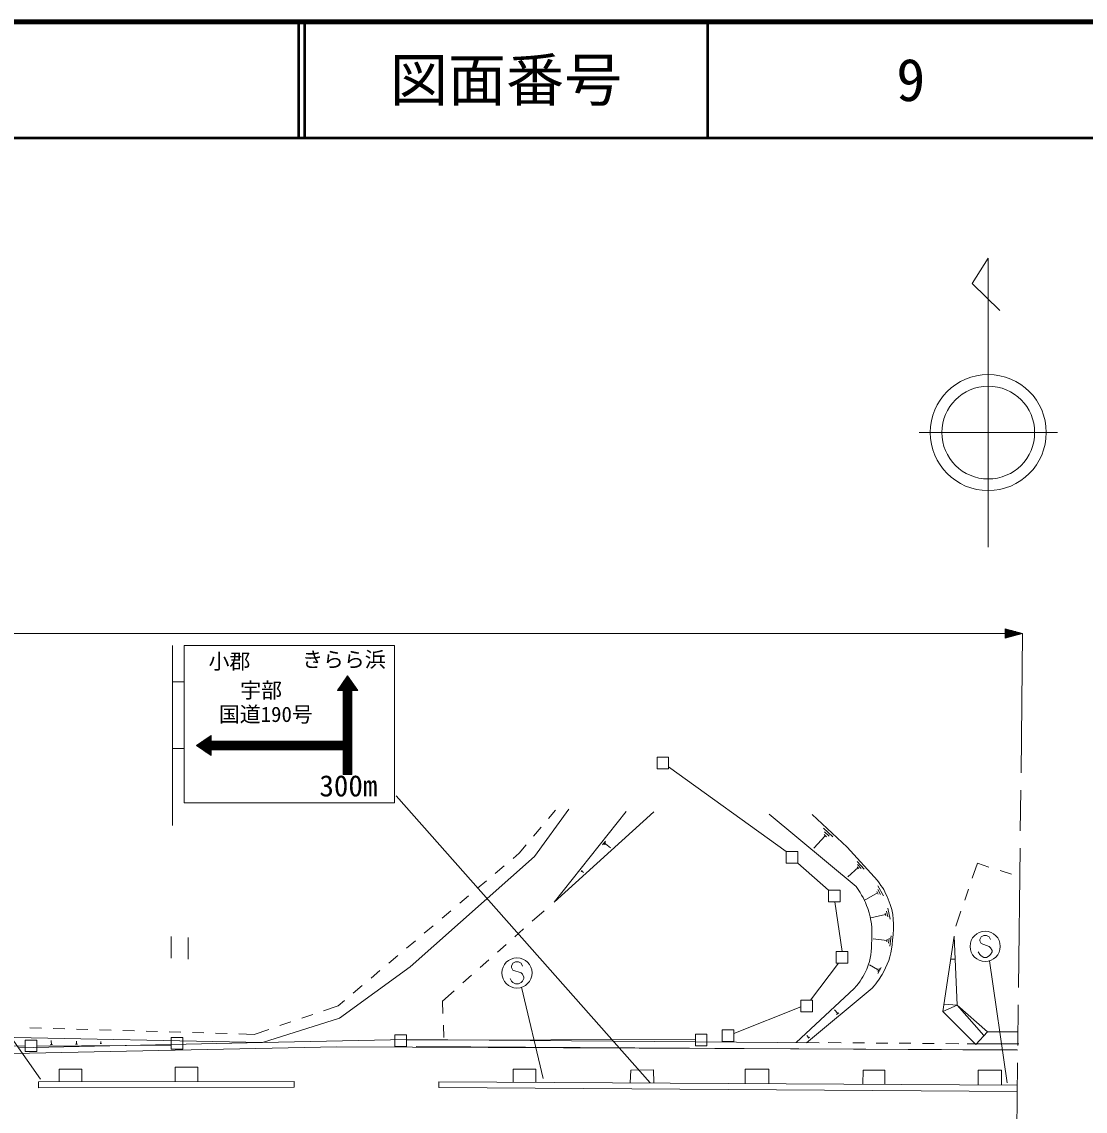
# Model space of a CAD drawing. Units: millimetres, scale not verified. Extents: x 40000 to 680000, y 20000 to 380000.
# Drawn here: x 484900 to 576528, y 286128 to 380000 of the extents above; entities that cross this region are included whole.
import ezdxf
from ezdxf.enums import TextEntityAlignment as Align

# ---------------------------------------------------------------- set-up
doc = ezdxf.new("R2010")
doc.units = ezdxf.units.MM
doc.header["$LTSCALE"] = 1000
doc.linetypes.add('CHAIN', pattern=[18.5, 12, -1.5, 3.5, -1.5])
for name, color, linetype, lineweight in [('M-BGD', 7, 'Continuous', 13), ('M-BMK', 2, 'CHAIN', 13), ('M-BMK-ROW', 30, 'Continuous', 13), ('M-BMK-SRVR', 3, 'Continuous', 13), ('M-STR-HTXT', 7, 'Continuous', 13), ('M-STR-STRC', 7, 'Continuous', 13), ('M-STR-STRD', 7, 'Continuous', 13), ('M-TTL', 2, 'Continuous', 140), ('M-TTL-LINE', 7, 'Continuous', 50)]:
    doc.layers.add(name, color=color, linetype=linetype, lineweight=lineweight)
doc.layers.add('M-TTL-TXT', color=7, linetype='Continuous')
doc.styles.add('ＭＳ ゴシック', font='')
doc.styles.get('ＭＳ ゴシック').set_extended_font_data('MS Gothic')

msp = doc.modelspace()

# ---------------------------------------------------------------- linework, layer by layer
at = {"layer": 'M-BGD'}
for p, q in [((529066, 308066), (532024, 312141)), ((530288, 311360), (530890, 312073)), ((530765, 304145), (536984, 311967)), ((530765, 304145), (539346, 311931)), ((556784, 305493), (549298, 311730)), ((528997, 309832), (529643, 310596)), ((554129, 309869), (553132, 308796)), ((553976, 310512), (554781, 309764)), ((554028, 309963), (554230, 309776)), ((554052, 310190), (554455, 309817)), ((527751, 308356), (528352, 309069)), ((534948, 309085), (535206, 309410)), ((535067, 309123), (535196, 309286)), ((535153, 309120), (535218, 309202)), ((535185, 309161), (535619, 308816)), ((518359, 298564), (529066, 308066)), ((527225, 307913), (527751, 308356)), ((525696, 306624), (526460, 307268)), ((556957, 307117), (556088, 306331)), ((556880, 307640), (557470, 306988)), ((556884, 307199), (557031, 307036)), ((556919, 307379), (557214, 307053)), ((566794, 306201), (567238, 307488)), ((567238, 307488), (568236, 307167)), ((533107, 306770), (533176, 306856)), ((533141, 306813), (533285, 306698)), ((569188, 306862), (570186, 306541)), ((524167, 305334), (524931, 305979)), ((558645, 305240), (558893, 304810)), ((558664, 305538), (559160, 304678)), ((566142, 304310), (566468, 305256)), ((522638, 304045), (523402, 304690)), ((558625, 304943), (557479, 304281)), ((558563, 305050), (558687, 304835)), ((521109, 302756), (521873, 303400)), ((528881, 302498), (529898, 303403)), ((559420, 303357), (559527, 302888)), ((559523, 303627), (559736, 302689)), ((565371, 302078), (565815, 303365)), ((559317, 303087), (558066, 302803)), ((559290, 303204), (559344, 302970)), ((519580, 301466), (520344, 302111)), ((527388, 301167), (528134, 301833)), ((497782, 301174), (497782, 299311)), ((499221, 301089), (499221, 299226)), ((518051, 300177), (518816, 300822)), ((525894, 299837), (526641, 300502)), ((559448, 300840), (558263, 300988)), ((559462, 300951), (559434, 300729)), ((559624, 301044), (559568, 300600)), ((559800, 301248), (559689, 300359)), ((516522, 298888), (517287, 299532)), ((512268, 294152), (518359, 298564)), ((524401, 298507), (525148, 299172)), ((558633, 298341), (557938, 298740)), ((564930, 299227), (565321, 299227)), ((514993, 297598), (515758, 298243)), ((522908, 297176), (523654, 297842)), ((558671, 298406), (558596, 298276)), ((558795, 298421), (558645, 298161)), ((558957, 298502), (558657, 297980)), ((513464, 296309), (514229, 296954)), ((551617, 292041), (556619, 296703)), ((552503, 292034), (558171, 296733)), ((521144, 295606), (522161, 296511)), ((510909, 294790), (512174, 295221)), ((512174, 295221), (512700, 295664)), ((521187, 294546), (521144, 295606)), ((555210, 294538), (554939, 294864)), ((564253, 294730), (565509, 295253)), ((564347, 295356), (565509, 295253)), ((565509, 295253), (567796, 292643)), ((505646, 292041), (512268, 294152)), ((507123, 293500), (508069, 293822)), ((509016, 294145), (509963, 294467)), ((555308, 294619), (555112, 294456)), ((445064, 293298), (505646, 292041)), ((485606, 293326), (486606, 293296)), ((487605, 293266), (488605, 293236)), ((489604, 293206), (490604, 293176)), ((491603, 293146), (492603, 293116)), ((493602, 293086), (494602, 293056)), ((495602, 293026), (496601, 292996)), ((497601, 292966), (498600, 292936)), ((499600, 292906), (500599, 292876)), ((504911, 292746), (506176, 293177)), ((521271, 292486), (521228, 293546)), ((568099, 292975), (570765, 292976)), ((484595, 291602), (505646, 292041)), ((487447, 291861), (487439, 292219)), ((489607, 291906), (489601, 292174)), ((491768, 291952), (491660, 291949)), ((491714, 291950), (491711, 292130)), ((501599, 292846), (502598, 292816)), ((503598, 292785), (504911, 292746)), ((518058, 292308), (505646, 292041)), ((553609, 292025), (518058, 292308)), ((552704, 292461), (552554, 292641)), ((552758, 292506), (552650, 292416)), ((555510, 292028), (554390, 292037)), ((557510, 292011), (556510, 292019)), ((559510, 291995), (558510, 292003)), ((561510, 291978), (560510, 291986)), ((563510, 291962), (562510, 291970)), ((565630, 291944), (564510, 291954)), ((487554, 291864), (487339, 291859)), ((489687, 291908), (489526, 291905)), ((512038, 291675), (570656, 291423)), ((518883, 291701), (570693, 291389)), ((566370, 291941), (570794, 291929)), ((539327, 289690), (539347, 288560))]:
    msp.add_line(p, q, dxfattribs=at)
for points in [[(558617, 306019), (556029, 308878), (552999, 311691)], [(377820, 290469), (485573, 291123), (512038, 291675)], [(490077, 288654), (490077, 289744), (488130, 289744), (488130, 288652)], [(500068, 288665), (500068, 289913), (498120, 289913), (498120, 288663)], [(527246, 288643), (527246, 289744), (529193, 289744), (529193, 288622)], [(539327, 289690), (537364, 289669), (537326, 288572)], [(549259, 288499), (549259, 289744), (547227, 289744), (547227, 288511)], [(557364, 288450), (557387, 289659), (559250, 289659), (559252, 288438)], [(569324, 288376), (569325, 289659), (567293, 289659), (567293, 288389)]]:
    msp.add_lwpolyline(points, dxfattribs=at)
msp.add_lwpolyline([(565228, 301203), (564253, 294730), (567102, 291881), (568099, 292975), (565509, 295253)], close=True, dxfattribs=at)
for points in [[(556619, 296703), (557176, 297366), (557389, 297665), (557701, 298380), (558099, 299294), (558111, 299899), (558134, 300895), (558158, 301953), (558145, 302584), (557793, 303582), (557513, 304378), (557319, 304710), (556784, 305493)], [(558171, 296733), (558661, 297301), (558819, 297543), (559138, 298122), (559677, 299098), (559840, 299752), (559932, 300863), (560047, 302247), (560099, 303121), (559553, 304397), (559266, 305070), (559109, 305376), (558617, 306019)]]:
    msp.add_open_spline(points, degree=3, knots=[0, 0, 0, 0, 1, 1, 1, 2, 2, 2, 3, 3, 3, 4, 4, 4, 4], dxfattribs=at)
at = {"layer": 'M-BMK'}
msp.add_line((571137, 327297), (570632, 284429), dxfattribs=at)
at = {"layer": 'M-BMK-ROW'}
for p, q in [((540634, 316622), (539634, 316622)), ((539634, 316622), (539634, 315622)), ((540634, 315622), (540634, 316622)), ((539634, 315622), (540634, 315622)), ((540634, 315793), (550756, 308499)), ((551756, 308499), (550756, 308499)), ((550756, 308499), (550756, 307499)), ((551756, 307499), (551756, 308499)), ((550756, 307499), (551756, 307499)), ((551756, 307499), (554412, 305161)), ((555412, 305161), (554412, 305161)), ((554412, 305161), (554412, 304161)), ((555412, 304161), (555412, 305161)), ((554412, 304161), (555412, 304161)), ((554964, 304161), (555577, 299892)), ((556083, 299892), (555083, 299892)), ((555083, 299892), (555083, 298892)), ((556083, 298892), (556083, 299892)), ((555273, 298892), (552845, 295694)), ((555083, 298892), (556083, 298892)), ((546252, 292821), (552034, 295117)), ((553034, 295694), (552034, 295694)), ((552034, 295694), (552034, 294694)), ((553034, 294694), (553034, 295694)), ((552034, 294694), (553034, 294694)), ((546252, 293138), (545252, 293138)), ((545252, 293138), (545252, 292138)), ((546252, 292138), (546252, 293138)), ((486192, 292263), (485192, 292263)), ((485192, 292263), (485192, 291263)), ((486192, 291263), (486192, 292263)), ((498779, 292487), (497779, 292487)), ((497779, 292487), (497779, 291487)), ((498779, 291487), (498779, 292487)), ((518034, 292712), (517034, 292712)), ((517034, 292712), (517034, 291712)), ((518031, 292237), (542926, 292300)), ((518034, 291712), (518034, 292712)), ((543937, 292753), (542937, 292753)), ((542937, 292753), (542937, 291753)), ((543937, 291753), (543937, 292753)), ((545252, 292138), (546252, 292138)), ((472920, 291770), (485192, 291744)), ((485192, 291263), (486192, 291263)), ((486192, 291744), (497779, 291832)), ((497779, 291487), (498779, 291487)), ((517034, 291712), (518034, 291712)), ((542937, 291753), (543937, 291753))]:
    msp.add_line(p, q, dxfattribs=at)
at = {"layer": 'M-BMK-SRVR'}
for p, q in [((568178, 359635), (566775, 357458)), ((568178, 334717), (568178, 359635)), ((566775, 357458), (569163, 355117)), ((562219, 344613), (574128, 344613))]:
    msp.add_line(p, q, dxfattribs=at)
for radius in [5000, 4000]:
    msp.add_circle((568172, 344607), radius, dxfattribs=at)
at = {"layer": 'M-STR-HTXT'}
for p, q in [((571137, 327297), (569637, 327699)), ((569637, 327699), (569637, 326895)), ((569937, 327619), (569637, 327619)), ((83220, 327297), (569637, 327297)), ((569637, 327538), (570237, 327538)), ((570537, 327458), (569637, 327458)), ((569637, 327377), (570837, 327377)), ((571137, 327297), (569637, 326895)), ((571137, 327297), (569637, 327297)), ((569637, 327217), (570837, 327217)), ((570537, 327136), (569637, 327136)), ((569637, 327056), (570237, 327056)), ((569937, 326975), (569637, 326975))]:
    msp.add_line(p, q, dxfattribs=at)
at = {"layer": 'M-STR-STRC'}
for p, q in [((497883, 326250), (497883, 310750)), ((497883, 323125), (498883, 323125)), ((512093, 322380), (512968, 323630)), ((512174, 322495), (513108, 323429)), ((512200, 322380), (513167, 323346)), ((512341, 322380), (513225, 323263)), ((512483, 322380), (513283, 323180)), ((512504, 322966), (513050, 323513)), ((513343, 322170), (512522, 322992)), ((513343, 322311), (512580, 323075)), ((512593, 322348), (513341, 323097)), ((512593, 322207), (513399, 323013)), ((512593, 322066), (513458, 322930)), ((513416, 322380), (512638, 323158)), ((513558, 322380), (512696, 323241)), ((513699, 322380), (512755, 323324)), ((513841, 322380), (512813, 323407)), ((512834, 323438), (512992, 323596)), ((513519, 322843), (512871, 323491)), ((513189, 323314), (512929, 323574)), ((512968, 323630), (513843, 322380)), ((512593, 322380), (512093, 322380)), ((512144, 322380), (512114, 322409)), ((512285, 322380), (512172, 322492)), ((512426, 322380), (512230, 322576)), ((512568, 322380), (512289, 322659)), ((513343, 321746), (512347, 322742)), ((513343, 321887), (512405, 322825)), ((513343, 322029), (512463, 322908)), ((512593, 321924), (513516, 322847)), ((512593, 321783), (513574, 322764)), ((512593, 321641), (513632, 322681)), ((512593, 322380), (512593, 318015)), ((513343, 321604), (512593, 322354)), ((512593, 321500), (513343, 322250)), ((513343, 321463), (512593, 322213)), ((512593, 321359), (513343, 322109)), ((513343, 321321), (512593, 322071)), ((513343, 322380), (513343, 315130)), ((513843, 322380), (513343, 322380)), ((513473, 322380), (513691, 322597)), ((513614, 322380), (513749, 322514)), ((513756, 322380), (513807, 322431)), ((512593, 321217), (513343, 321967)), ((513343, 321180), (512593, 321930)), ((512593, 321076), (513343, 321826)), ((513343, 321039), (512593, 321789)), ((512593, 320934), (513343, 321684)), ((513343, 320897), (512593, 321647)), ((512593, 320793), (513343, 321543)), ((513343, 320756), (512593, 321506)), ((512593, 320651), (513343, 321401)), ((513343, 320614), (512593, 321364)), ((512593, 320510), (513343, 321260)), ((513343, 320473), (512593, 321223)), ((512593, 320369), (513343, 321119)), ((513343, 320331), (512593, 321081)), ((512593, 320227), (513343, 320977)), ((513343, 320190), (512593, 320940)), ((512593, 320086), (513343, 320836)), ((513343, 320049), (512593, 320799)), ((512593, 319944), (513343, 320694)), ((513343, 319907), (512593, 320657)), ((512593, 319803), (513343, 320553)), ((513343, 319766), (512593, 320516)), ((512593, 319661), (513343, 320411)), ((513343, 319624), (512593, 320374)), ((512593, 319520), (513343, 320270)), ((513343, 319483), (512593, 320233)), ((512593, 319379), (513343, 320129)), ((513343, 319342), (512593, 320092)), ((512593, 319237), (513343, 319987)), ((513343, 319200), (512593, 319950)), ((512593, 319096), (513343, 319846)), ((513343, 319059), (512593, 319809)), ((512593, 318954), (513343, 319704)), ((513343, 318917), (512593, 319667)), ((512593, 318813), (513343, 319563)), ((513343, 318776), (512593, 319526)), ((512593, 318672), (513343, 319422)), ((513343, 318634), (512593, 319384)), ((512593, 318530), (513343, 319280)), ((513343, 318493), (512593, 319243)), ((499962, 317640), (501212, 318515)), ((500130, 317522), (500917, 318309)), ((500213, 317464), (501212, 318462)), ((500297, 317406), (501212, 318321)), ((501843, 317265), (500848, 318261)), ((501212, 318038), (500931, 318319)), ((501212, 318179), (501014, 318377)), ((501212, 318321), (501097, 318435)), ((501212, 318462), (501181, 318493)), ((501212, 318515), (501212, 318015)), ((511894, 317265), (513343, 318714)), ((512035, 317265), (513343, 318573)), ((512177, 317265), (513343, 318432)), ((512318, 317265), (513343, 318290)), ((512593, 318389), (513343, 319139)), ((513343, 318352), (512593, 319102)), ((512593, 318247), (513343, 318997)), ((513343, 318210), (512593, 318960)), ((512593, 318106), (513343, 318856)), ((513343, 318069), (512593, 318819)), ((513343, 317927), (512593, 318677)), ((513343, 317786), (512593, 318536)), ((513343, 317644), (512593, 318394)), ((513343, 317503), (512593, 318253)), ((497883, 317375), (498883, 317375)), ((501212, 316765), (499962, 317640)), ((499964, 317639), (499974, 317649)), ((500269, 317425), (500016, 317678)), ((500047, 317580), (500445, 317979)), ((500740, 317095), (500099, 317736)), ((501212, 316765), (500182, 317795)), ((501212, 316907), (500265, 317853)), ((501212, 317048), (500349, 317911)), ((500380, 317348), (501212, 318179)), ((501212, 317190), (500432, 317969)), ((500463, 317289), (501212, 318038)), ((501277, 317265), (500515, 318028)), ((500546, 317231), (501330, 318015)), ((501419, 317265), (500598, 318086)), ((500629, 317173), (501472, 318015)), ((501560, 317265), (500681, 318144)), ((500713, 317115), (501613, 318015)), ((501702, 317265), (500765, 318202)), ((500796, 317056), (501755, 318015)), ((500879, 316998), (501896, 318015)), ((501212, 318015), (512593, 318015)), ((501984, 317265), (501234, 318015)), ((501287, 317265), (502037, 318015)), ((502126, 317265), (501376, 318015)), ((501429, 317265), (502179, 318015)), ((502267, 317265), (501517, 318015)), ((501570, 317265), (502320, 318015)), ((502409, 317265), (501659, 318015)), ((501712, 317265), (502462, 318015)), ((502550, 317265), (501800, 318015)), ((501853, 317265), (502603, 318015)), ((502692, 317265), (501942, 318015)), ((501995, 317265), (502745, 318015)), ((502833, 317265), (502083, 318015)), ((502136, 317265), (502886, 318015)), ((502974, 317265), (502224, 318015)), ((502277, 317265), (503027, 318015)), ((503116, 317265), (502366, 318015)), ((502419, 317265), (503169, 318015)), ((503257, 317265), (502507, 318015)), ((502560, 317265), (503310, 318015)), ((503399, 317265), (502649, 318015)), ((502702, 317265), (503452, 318015)), ((503540, 317265), (502790, 318015)), ((502843, 317265), (503593, 318015)), ((503682, 317265), (502932, 318015)), ((502984, 317265), (503734, 318015)), ((503823, 317265), (503073, 318015)), ((503126, 317265), (503876, 318015)), ((503964, 317265), (503214, 318015)), ((503267, 317265), (504017, 318015)), ((504106, 317265), (503356, 318015)), ((503409, 317265), (504159, 318015)), ((504247, 317265), (503497, 318015)), ((503550, 317265), (504300, 318015)), ((504389, 317265), (503639, 318015)), ((503692, 317265), (504442, 318015)), ((504530, 317265), (503780, 318015)), ((503833, 317265), (504583, 318015)), ((504671, 317265), (503921, 318015)), ((503974, 317265), (504724, 318015)), ((504813, 317265), (504063, 318015)), ((504116, 317265), (504866, 318015)), ((504954, 317265), (504204, 318015)), ((504257, 317265), (505007, 318015)), ((505096, 317265), (504346, 318015)), ((504399, 317265), (505149, 318015)), ((505237, 317265), (504487, 318015)), ((504540, 317265), (505290, 318015)), ((505379, 317265), (504629, 318015)), ((504682, 317265), (505432, 318015)), ((505520, 317265), (504770, 318015)), ((504823, 317265), (505573, 318015)), ((505661, 317265), (504911, 318015)), ((504964, 317265), (505714, 318015)), ((505803, 317265), (505053, 318015)), ((505106, 317265), (505856, 318015)), ((505944, 317265), (505194, 318015)), ((505247, 317265), (505997, 318015)), ((506086, 317265), (505336, 318015)), ((505389, 317265), (506139, 318015)), ((506227, 317265), (505477, 318015)), ((505530, 317265), (506280, 318015)), ((506369, 317265), (505619, 318015)), ((505671, 317265), (506421, 318015)), ((506510, 317265), (505760, 318015)), ((505813, 317265), (506563, 318015)), ((506651, 317265), (505901, 318015)), ((505954, 317265), (506704, 318015)), ((506793, 317265), (506043, 318015)), ((506096, 317265), (506846, 318015)), ((506934, 317265), (506184, 318015)), ((506237, 317265), (506987, 318015)), ((507076, 317265), (506326, 318015)), ((506379, 317265), (507129, 318015)), ((507217, 317265), (506467, 318015)), ((506520, 317265), (507270, 318015)), ((507358, 317265), (506608, 318015)), ((506661, 317265), (507411, 318015)), ((507500, 317265), (506750, 318015)), ((506803, 317265), (507553, 318015)), ((507641, 317265), (506891, 318015)), ((506944, 317265), (507694, 318015)), ((507783, 317265), (507033, 318015)), ((507086, 317265), (507836, 318015)), ((507924, 317265), (507174, 318015)), ((507227, 317265), (507977, 318015)), ((508066, 317265), (507316, 318015)), ((507369, 317265), (508119, 318015)), ((508207, 317265), (507457, 318015)), ((507510, 317265), (508260, 318015)), ((508348, 317265), (507598, 318015)), ((507651, 317265), (508401, 318015)), ((508490, 317265), (507740, 318015)), ((507793, 317265), (508543, 318015)), ((508631, 317265), (507881, 318015)), ((507934, 317265), (508684, 318015)), ((508773, 317265), (508023, 318015)), ((508076, 317265), (508826, 318015)), ((508914, 317265), (508164, 318015)), ((508217, 317265), (508967, 318015)), ((509056, 317265), (508306, 318015)), ((508358, 317265), (509108, 318015)), ((509197, 317265), (508447, 318015)), ((508500, 317265), (509250, 318015)), ((509338, 317265), (508588, 318015)), ((508641, 317265), (509391, 318015)), ((509480, 317265), (508730, 318015)), ((508783, 317265), (509533, 318015)), ((509621, 317265), (508871, 318015)), ((508924, 317265), (509674, 318015)), ((509763, 317265), (509013, 318015)), ((509066, 317265), (509816, 318015)), ((509904, 317265), (509154, 318015)), ((509207, 317265), (509957, 318015)), ((510045, 317265), (509295, 318015)), ((509348, 317265), (510098, 318015)), ((510187, 317265), (509437, 318015)), ((509490, 317265), (510240, 318015)), ((510328, 317265), (509578, 318015)), ((509631, 317265), (510381, 318015)), ((510470, 317265), (509720, 318015)), ((509773, 317265), (510523, 318015)), ((510611, 317265), (509861, 318015)), ((509914, 317265), (510664, 318015)), ((510753, 317265), (510003, 318015)), ((510056, 317265), (510806, 318015)), ((510894, 317265), (510144, 318015)), ((510197, 317265), (510947, 318015)), ((511035, 317265), (510285, 318015)), ((510338, 317265), (511088, 318015)), ((511177, 317265), (510427, 318015)), ((510480, 317265), (511230, 318015)), ((511318, 317265), (510568, 318015)), ((510621, 317265), (511371, 318015)), ((511460, 317265), (510710, 318015)), ((510763, 317265), (511513, 318015)), ((511601, 317265), (510851, 318015)), ((510904, 317265), (511654, 318015)), ((511743, 317265), (510993, 318015)), ((511045, 317265), (511795, 318015)), ((511884, 317265), (511134, 318015)), ((511187, 317265), (511937, 318015)), ((512025, 317265), (511275, 318015)), ((511328, 317265), (512078, 318015)), ((512167, 317265), (511417, 318015)), ((511470, 317265), (512220, 318015)), ((512308, 317265), (511558, 318015)), ((511611, 317265), (512361, 318015)), ((512450, 317265), (511700, 318015)), ((511753, 317265), (512503, 318015)), ((512591, 317265), (511841, 318015)), ((513343, 316655), (511982, 318015)), ((513343, 316796), (512124, 318015)), ((513343, 316937), (512265, 318015)), ((513343, 317079), (512407, 318015)), ((512460, 317265), (513343, 318149)), ((513343, 317220), (512548, 318015)), ((513343, 317362), (512593, 318112)), ((512593, 317257), (513343, 318007)), ((512593, 317116), (513343, 317866)), ((512593, 316974), (513343, 317724)), ((512593, 316833), (513343, 317583)), ((512593, 316692), (513343, 317442)), ((512593, 316550), (513343, 317300)), ((500962, 316940), (501212, 317190)), ((501045, 316882), (501212, 317048)), ((501128, 316823), (501212, 316907)), ((501212, 317265), (512593, 317265)), ((501212, 317265), (501212, 316765)), ((512593, 317265), (512593, 315130)), ((513343, 316513), (512593, 317263)), ((512593, 316409), (513343, 317159)), ((513343, 316372), (512593, 317122)), ((512593, 316267), (513343, 317017)), ((513343, 316230), (512593, 316980)), ((512593, 316126), (513343, 316876)), ((513343, 316089), (512593, 316839)), ((512593, 315985), (513343, 316735)), ((513343, 315947), (512593, 316697)), ((512593, 315843), (513343, 316593)), ((513343, 315806), (512593, 316556)), ((512593, 315702), (513343, 316452)), ((513343, 315665), (512593, 316415)), ((512593, 315560), (513343, 316310)), ((513343, 315523), (512593, 316273)), ((512593, 315419), (513343, 316169)), ((513343, 315382), (512593, 316132)), ((512593, 315277), (513343, 316027)), ((513343, 315240), (512593, 315990)), ((512593, 315136), (513343, 315886)), ((513313, 315130), (512593, 315849)), ((513171, 315130), (512593, 315707)), ((513030, 315130), (512593, 315566)), ((512888, 315130), (512593, 315425)), ((512728, 315130), (513343, 315745)), ((512870, 315130), (513343, 315603)), ((513011, 315130), (513343, 315462)), ((512747, 315130), (512593, 315283)), ((512605, 315130), (512593, 315142)), ((513343, 315130), (512593, 315130)), ((513152, 315130), (513343, 315320)), ((513294, 315130), (513343, 315179)), ((498883, 312701), (517019, 312701)), ((517155, 313292), (539050, 288562)), ((567553, 301159), (567434, 300923)), ((567434, 300923), (567434, 300805)), ((567434, 300805), (567553, 300568)), ((567789, 301277), (567553, 301159)), ((567553, 300568), (568262, 300332)), ((568025, 301277), (567789, 301277)), ((568262, 301159), (568025, 301277)), ((568380, 300923), (568262, 301159)), ((567434, 299623), (567316, 299859)), ((567553, 299505), (567434, 299623)), ((567789, 299386), (567553, 299505)), ((568262, 299505), (568025, 299386)), ((568262, 300332), (568380, 300214)), ((568380, 299623), (568262, 299505)), ((568380, 300214), (568498, 299977)), ((568498, 299859), (568380, 299623)), ((568498, 299977), (568498, 299859)), ((479165, 299337), (486498, 288891)), ((527213, 298871), (527095, 298635)), ((527095, 298635), (527095, 298517)), ((527095, 298517), (527213, 298280)), ((527449, 298989), (527213, 298871)), ((527686, 298989), (527449, 298989)), ((527922, 298871), (527686, 298989)), ((528040, 298635), (527922, 298871)), ((568025, 299386), (567789, 299386)), ((568290, 299089), (569791, 288576)), ((527213, 298280), (527922, 298044)), ((527922, 298044), (528040, 297926)), ((528040, 297926), (528158, 297689)), ((528158, 297689), (528158, 297571)), ((527095, 297335), (526977, 297571)), ((527213, 297217), (527095, 297335)), ((527449, 297098), (527213, 297217)), ((527686, 297098), (527449, 297098)), ((527922, 297217), (527686, 297098)), ((528040, 297335), (527922, 297217)), ((527962, 296805), (529820, 288937)), ((528158, 297571), (528040, 297335))]:
    msp.add_line(p, q, dxfattribs=at)
msp.add_lwpolyline([(517019, 312701), (517019, 326250), (498883, 326250), (498883, 312701)], dxfattribs=at)
for centre in [(567907, 300332), (527568, 298044)]:
    msp.add_circle(centre, 1300, dxfattribs=at)
at = {"layer": 'M-STR-STRD'}
for points in [[(486338, 288132), (508369, 288202), (508369, 288674)], [(486338, 288132), (486340, 288650), (508369, 288674)], [(570690, 287827), (520824, 288168), (520824, 288673), (570688, 288368)]]:
    msp.add_lwpolyline(points, dxfattribs=at)
at = {"layer": 'M-TTL'}
msp.add_line((680000, 380000), (40000, 380000), dxfattribs=at)
at = {"layer": 'M-TTL-LINE'}
for p, q in [((508747, 380000), (508747, 370000)), ((509247, 380000), (509247, 370000)), ((543997, 380000), (543997, 370000)), ((40000, 370000), (680000, 370000))]:
    msp.add_line(p, q, dxfattribs=at)

# ---------------------------------------------------------------- texts
at = {"layer": 'M-STR-STRC', "style": 'ＭＳ ゴシック'}
for s, height, p in [('きらら浜', 1320, (512654, 323995)), ('小郡', 1320, (502794, 323832)), ('宇部', 1320, (505521, 321341)), ('国道190号', 1320, (505927, 319272)), ('300m', 1833, (513038, 312701))]:
    msp.add_text(s, height=height, dxfattribs=at).set_placement(p, align=Align.BOTTOM_CENTER)
at = {"layer": 'M-TTL-TXT', "style": 'ＭＳ ゴシック'}
for s, p in [('図面番号', (526622, 375000)), ('9', (561497, 375000))]:
    msp.add_text(s, height=3666, dxfattribs=at).set_placement(p, align=Align.MIDDLE_CENTER)

doc.saveas('drawing.dxf')
